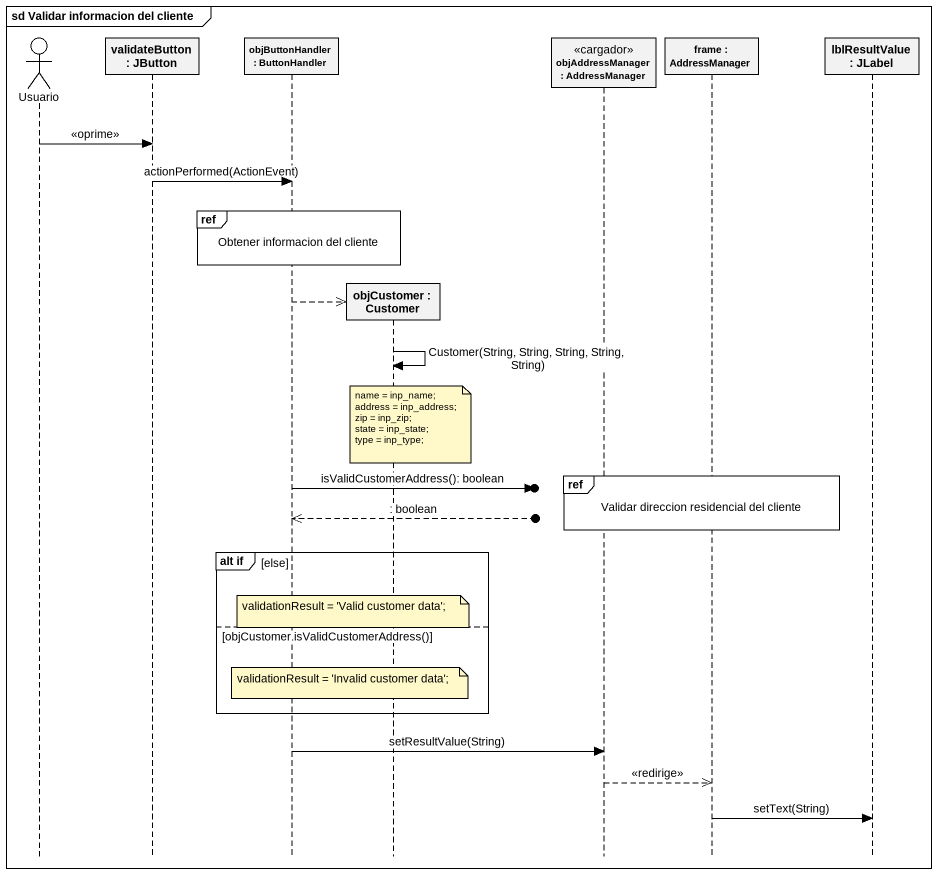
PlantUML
@startuml
mainframe sd Validar informacion del cliente
hide footbox
actor Usuario
participant "validateButton : JButton" as validateButton
participant "objButtonHandler : ButtonHandler" as objButtonHandler
participant "objCustomer : Customer" as objCustomer
participant "objAddressManager : AddressManager" as objAddressManager <<cargador>>
participant "frame : AddressManager" as frame_
participant "lblResultValue : JLabel" as lblResultValue

Usuario -> validateButton : <<oprime>>
validateButton -> objButtonHandler : actionPerformed(ActionEvent)
ref over objButtonHandler, objCustomer : Obtener informacion del cliente
objButtonHandler -->> objCustomer **
objCustomer -> objCustomer : Customer(String, String, String, String, String)
note over objCustomer
  name = inp_name;
  address = inp_address;
  zip = inp_zip;
  state = inp_state;
  type = inp_type;
end note
ref over objAddressManager, frame_ : Validar direccion residencial del cliente
objButtonHandler ->o] : isValidCustomerAddress(): boolean
objButtonHandler <<--o] : : boolean
group alt if [else]
  note over objCustomer : validationResult = 'Valid customer data';
else objCustomer.isValidCustomerAddress()
  note over objCustomer : validationResult = 'Invalid customer data';
end
objButtonHandler -> objAddressManager : setResultValue(String)
objAddressManager -->> frame_ : <<redirige>>
frame_ -> lblResultValue : setText(String)
@enduml
